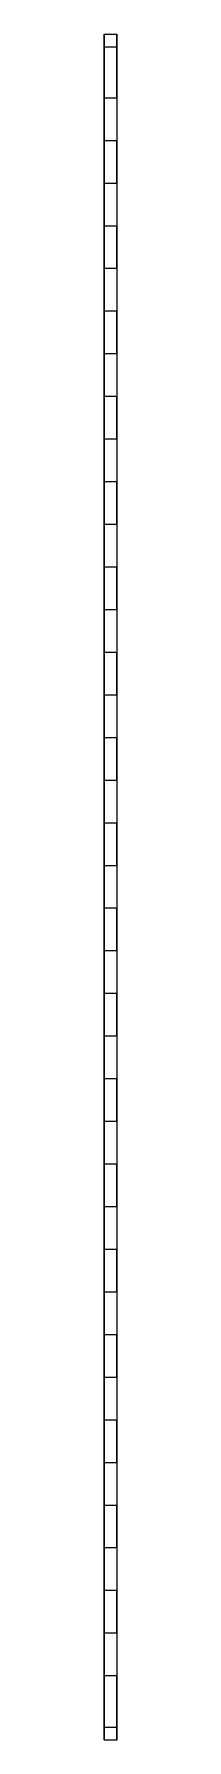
# Model space of a CAD drawing. Header units: millimetres. Extents: x 0 to 3, y -3 to 397.
import ezdxf

# ---------------------------------------------------------------- set-up
doc = ezdxf.new("R2010")
doc.units = ezdxf.units.MM
doc.layers.add('LinearPattern001', color=7, linetype='CONTINUOUS')

msp = doc.modelspace()

# ---------------------------------------------------------------- linework, layer by layer
at = {"layer": 'LinearPattern001'}
for p, q in [((0, 397, -13), (3, 397, -13)), ((0, 394, -13), (0, 397, -13)), ((0, 397, -13), (3, 397, -13)), ((0, 397, -3), (3, 397, -3)), ((0, 397, -13), (0, 397, -3)), ((0, 397, -3), (0, 394, -3)), ((0, 397, -13), (0, 397, -3)), ((0, 394, -13), (0, 397, -13)), ((0, 397, -3), (3, 397, -3)), ((0, 397, -3), (0, 394, -3)), ((3, 394, -13), (3, 397, -13)), ((3, 397, -13), (3, 397, -3)), ((3, 397, -3), (3, 394, -3)), ((3, 397, -13), (3, 397, -3)), ((3, 394, -13), (3, 397, -13)), ((3, 397, -3), (3, 394, -3)), ((0, 394, -13), (3, 394, -13)), ((0, 394, -13), (3, 394, -13)), ((0, 394, -16), (3, 394, -16)), ((0, 394, -13), (0, 394, -16)), ((0, 394, -13), (0, 394, -16)), ((0, 382, -16), (0, 394, -16)), ((0, 394), (0, 0)), ((0, 394, -3), (0, 394)), ((0, 382, -16), (0, 394, -16)), ((0, 394, -16), (3, 394, -16)), ((0, 394, -3), (3, 394, -3)), ((0, 394), (3, 394)), ((0, 394), (0, 0)), ((0, 394, -3), (3, 394, -3)), ((0, 394), (3, 394)), ((0, 394, -3), (0, 394)), ((3, 394, -13), (3, 394, -16)), ((3, 394, -13), (3, 394, -16)), ((3, 382, -16), (3, 394, -16)), ((3, 394), (3, 0)), ((3, 394, -3), (3, 394)), ((3, 382, -16), (3, 394, -16)), ((3, 394), (3, 0)), ((3, 394, -3), (3, 394)), ((0, 382, -13), (0, 382, -16)), ((0, 372, -13), (0, 382, -13)), ((3, 382, -16), (0, 382, -16)), ((3, 382, -13), (0, 382, -13)), ((0, 382, -13), (0, 382, -16)), ((3, 382, -16), (0, 382, -16)), ((0, 372, -13), (0, 382, -13)), ((3, 382, -13), (0, 382, -13)), ((3, 382, -16), (3, 382, -13)), ((3, 382, -13), (3, 372, -13)), ((3, 382, -16), (3, 382, -13)), ((3, 382, -13), (3, 372, -13)), ((0, 372, -16), (0, 372, -13)), ((0, 362, -16), (0, 372, -16)), ((3, 372, -13), (0, 372, -13)), ((3, 372, -16), (0, 372, -16)), ((0, 372, -16), (0, 372, -13)), ((3, 372, -13), (0, 372, -13)), ((0, 362, -16), (0, 372, -16)), ((3, 372, -16), (0, 372, -16)), ((3, 372, -13), (3, 372, -16)), ((3, 362, -16), (3, 372, -16)), ((3, 372, -13), (3, 372, -16)), ((3, 362, -16), (3, 372, -16)), ((0, 362, -13), (0, 362, -16)), ((0, 352, -13), (0, 362, -13)), ((3, 362, -16), (0, 362, -16)), ((3, 362, -13), (0, 362, -13)), ((0, 362, -13), (0, 362, -16)), ((3, 362, -16), (0, 362, -16)), ((0, 352, -13), (0, 362, -13)), ((3, 362, -13), (0, 362, -13)), ((3, 362, -16), (3, 362, -13)), ((3, 362, -13), (3, 352, -13)), ((3, 362, -16), (3, 362, -13)), ((3, 362, -13), (3, 352, -13)), ((0, 352, -16), (0, 352, -13)), ((0, 342, -16), (0, 352, -16)), ((3, 352, -13), (0, 352, -13)), ((3, 352, -16), (0, 352, -16)), ((0, 352, -16), (0, 352, -13)), ((3, 352, -13), (0, 352, -13)), ((0, 342, -16), (0, 352, -16)), ((3, 352, -16), (0, 352, -16)), ((3, 352, -13), (3, 352, -16)), ((3, 342, -16), (3, 352, -16)), ((3, 352, -13), (3, 352, -16)), ((3, 342, -16), (3, 352, -16)), ((0, 342, -13), (0, 342, -16)), ((0, 332, -13), (0, 342, -13)), ((3, 342, -16), (0, 342, -16)), ((3, 342, -13), (0, 342, -13)), ((0, 342, -13), (0, 342, -16)), ((3, 342, -16), (0, 342, -16)), ((0, 332, -13), (0, 342, -13)), ((3, 342, -13), (0, 342, -13)), ((3, 342, -16), (3, 342, -13)), ((3, 342, -13), (3, 332, -13)), ((3, 342, -16), (3, 342, -13)), ((3, 342, -13), (3, 332, -13)), ((0, 332, -16), (0, 332, -13)), ((0, 322, -16), (0, 332, -16)), ((3, 332, -13), (0, 332, -13)), ((3, 332, -16), (0, 332, -16)), ((0, 332, -16), (0, 332, -13)), ((3, 332, -13), (0, 332, -13)), ((0, 322, -16), (0, 332, -16)), ((3, 332, -16), (0, 332, -16)), ((3, 332, -13), (3, 332, -16)), ((3, 322, -16), (3, 332, -16)), ((3, 332, -13), (3, 332, -16)), ((3, 322, -16), (3, 332, -16)), ((0, 322, -13), (0, 322, -16)), ((0, 312, -13), (0, 322, -13)), ((3, 322, -16), (0, 322, -16)), ((3, 322, -13), (0, 322, -13)), ((0, 322, -13), (0, 322, -16)), ((3, 322, -16), (0, 322, -16)), ((0, 312, -13), (0, 322, -13)), ((3, 322, -13), (0, 322, -13)), ((3, 322, -16), (3, 322, -13)), ((3, 322, -13), (3, 312, -13)), ((3, 322, -16), (3, 322, -13)), ((3, 322, -13), (3, 312, -13)), ((0, 312, -16), (0, 312, -13)), ((0, 302, -16), (0, 312, -16)), ((3, 312, -13), (0, 312, -13)), ((3, 312, -16), (0, 312, -16)), ((0, 312, -16), (0, 312, -13)), ((3, 312, -13), (0, 312, -13)), ((0, 302, -16), (0, 312, -16)), ((3, 312, -16), (0, 312, -16)), ((3, 312, -13), (3, 312, -16)), ((3, 302, -16), (3, 312, -16)), ((3, 312, -13), (3, 312, -16)), ((3, 302, -16), (3, 312, -16)), ((0, 302, -13), (0, 302, -16)), ((0, 292, -13), (0, 302, -13)), ((3, 302, -16), (0, 302, -16)), ((3, 302, -13), (0, 302, -13)), ((0, 302, -13), (0, 302, -16)), ((3, 302, -16), (0, 302, -16)), ((0, 292, -13), (0, 302, -13)), ((3, 302, -13), (0, 302, -13)), ((3, 302, -16), (3, 302, -13)), ((3, 302, -13), (3, 292, -13)), ((3, 302, -16), (3, 302, -13)), ((3, 302, -13), (3, 292, -13)), ((0, 292, -16), (0, 292, -13)), ((0, 282, -16), (0, 292, -16)), ((3, 292, -13), (0, 292, -13)), ((3, 292, -16), (0, 292, -16)), ((0, 292, -16), (0, 292, -13)), ((3, 292, -13), (0, 292, -13)), ((0, 282, -16), (0, 292, -16)), ((3, 292, -16), (0, 292, -16)), ((3, 292, -13), (3, 292, -16)), ((3, 282, -16), (3, 292, -16)), ((3, 292, -13), (3, 292, -16)), ((3, 282, -16), (3, 292, -16)), ((0, 282, -13), (0, 282, -16)), ((0, 272, -13), (0, 282, -13)), ((3, 282, -16), (0, 282, -16)), ((3, 282, -13), (0, 282, -13)), ((0, 282, -13), (0, 282, -16)), ((3, 282, -16), (0, 282, -16)), ((0, 272, -13), (0, 282, -13)), ((3, 282, -13), (0, 282, -13)), ((3, 282, -16), (3, 282, -13)), ((3, 282, -13), (3, 272, -13)), ((3, 282, -16), (3, 282, -13)), ((3, 282, -13), (3, 272, -13)), ((0, 272, -16), (0, 272, -13)), ((0, 262, -16), (0, 272, -16)), ((3, 272, -13), (0, 272, -13)), ((3, 272, -16), (0, 272, -16)), ((0, 272, -16), (0, 272, -13)), ((3, 272, -13), (0, 272, -13)), ((0, 262, -16), (0, 272, -16)), ((3, 272, -16), (0, 272, -16)), ((3, 272, -13), (3, 272, -16)), ((3, 262, -16), (3, 272, -16)), ((3, 272, -13), (3, 272, -16)), ((3, 262, -16), (3, 272, -16)), ((0, 262, -13), (0, 262, -16)), ((0, 252, -13), (0, 262, -13)), ((3, 262, -16), (0, 262, -16)), ((3, 262, -13), (0, 262, -13)), ((0, 262, -13), (0, 262, -16)), ((3, 262, -16), (0, 262, -16)), ((0, 252, -13), (0, 262, -13)), ((3, 262, -13), (0, 262, -13)), ((3, 262, -16), (3, 262, -13)), ((3, 262, -13), (3, 252, -13)), ((3, 262, -16), (3, 262, -13)), ((3, 262, -13), (3, 252, -13)), ((0, 252, -16), (0, 252, -13)), ((0, 242, -16), (0, 252, -16)), ((3, 252, -13), (0, 252, -13)), ((3, 252, -16), (0, 252, -16)), ((0, 252, -16), (0, 252, -13)), ((3, 252, -13), (0, 252, -13)), ((0, 242, -16), (0, 252, -16)), ((3, 252, -16), (0, 252, -16)), ((3, 252, -13), (3, 252, -16)), ((3, 242, -16), (3, 252, -16)), ((3, 252, -13), (3, 252, -16)), ((3, 242, -16), (3, 252, -16)), ((0, 242, -13), (0, 242, -16)), ((0, 232, -13), (0, 242, -13)), ((3, 242, -16), (0, 242, -16)), ((3, 242, -13), (0, 242, -13)), ((0, 242, -13), (0, 242, -16)), ((3, 242, -16), (0, 242, -16)), ((0, 232, -13), (0, 242, -13)), ((3, 242, -13), (0, 242, -13)), ((3, 242, -16), (3, 242, -13)), ((3, 242, -13), (3, 232, -13)), ((3, 242, -16), (3, 242, -13)), ((3, 242, -13), (3, 232, -13)), ((0, 232, -16), (0, 232, -13)), ((0, 222, -16), (0, 232, -16)), ((3, 232, -13), (0, 232, -13)), ((3, 232, -16), (0, 232, -16)), ((0, 232, -16), (0, 232, -13)), ((3, 232, -13), (0, 232, -13)), ((0, 222, -16), (0, 232, -16)), ((3, 232, -16), (0, 232, -16)), ((3, 232, -13), (3, 232, -16)), ((3, 222, -16), (3, 232, -16)), ((3, 232, -13), (3, 232, -16)), ((3, 222, -16), (3, 232, -16)), ((0, 222, -13), (0, 222, -16)), ((0, 212, -13), (0, 222, -13)), ((3, 222, -16), (0, 222, -16)), ((3, 222, -13), (0, 222, -13)), ((0, 222, -13), (0, 222, -16)), ((3, 222, -16), (0, 222, -16)), ((0, 212, -13), (0, 222, -13)), ((3, 222, -13), (0, 222, -13)), ((3, 222, -16), (3, 222, -13)), ((3, 222, -13), (3, 212, -13)), ((3, 222, -16), (3, 222, -13)), ((3, 222, -13), (3, 212, -13)), ((0, 212, -16), (0, 212, -13)), ((0, 202, -16), (0, 212, -16)), ((3, 212, -13), (0, 212, -13)), ((3, 212, -16), (0, 212, -16)), ((0, 212, -16), (0, 212, -13)), ((3, 212, -13), (0, 212, -13)), ((0, 202, -16), (0, 212, -16)), ((3, 212, -16), (0, 212, -16)), ((3, 212, -13), (3, 212, -16)), ((3, 202, -16), (3, 212, -16)), ((3, 212, -13), (3, 212, -16)), ((3, 202, -16), (3, 212, -16)), ((0, 202, -13), (0, 202, -16)), ((0, 192, -13), (0, 202, -13)), ((3, 202, -16), (0, 202, -16)), ((3, 202, -13), (0, 202, -13)), ((0, 202, -13), (0, 202, -16)), ((3, 202, -16), (0, 202, -16)), ((0, 192, -13), (0, 202, -13)), ((3, 202, -13), (0, 202, -13)), ((3, 202, -16), (3, 202, -13)), ((3, 202, -13), (3, 192, -13)), ((3, 202, -16), (3, 202, -13)), ((3, 202, -13), (3, 192, -13)), ((0, 192, -16), (0, 192, -13)), ((0, 182, -16), (0, 192, -16)), ((3, 192, -13), (0, 192, -13)), ((3, 192, -16), (0, 192, -16)), ((0, 192, -16), (0, 192, -13)), ((3, 192, -13), (0, 192, -13)), ((0, 182, -16), (0, 192, -16)), ((3, 192, -16), (0, 192, -16)), ((3, 192, -13), (3, 192, -16)), ((3, 182, -16), (3, 192, -16)), ((3, 192, -13), (3, 192, -16)), ((3, 182, -16), (3, 192, -16)), ((0, 182, -13), (0, 182, -16)), ((0, 172, -13), (0, 182, -13)), ((3, 182, -16), (0, 182, -16)), ((3, 182, -13), (0, 182, -13)), ((0, 182, -13), (0, 182, -16)), ((3, 182, -16), (0, 182, -16)), ((0, 172, -13), (0, 182, -13)), ((3, 182, -13), (0, 182, -13)), ((3, 182, -16), (3, 182, -13)), ((3, 182, -13), (3, 172, -13)), ((3, 182, -16), (3, 182, -13)), ((3, 182, -13), (3, 172, -13)), ((0, 172, -16), (0, 172, -13)), ((0, 162, -16), (0, 172, -16)), ((3, 172, -13), (0, 172, -13)), ((3, 172, -16), (0, 172, -16)), ((0, 172, -16), (0, 172, -13)), ((3, 172, -13), (0, 172, -13)), ((0, 162, -16), (0, 172, -16)), ((3, 172, -16), (0, 172, -16)), ((3, 172, -13), (3, 172, -16)), ((3, 162, -16), (3, 172, -16)), ((3, 172, -13), (3, 172, -16)), ((3, 162, -16), (3, 172, -16)), ((0, 162, -13), (0, 162, -16)), ((0, 152, -13), (0, 162, -13)), ((3, 162, -16), (0, 162, -16)), ((3, 162, -13), (0, 162, -13)), ((0, 162, -13), (0, 162, -16)), ((3, 162, -16), (0, 162, -16)), ((0, 152, -13), (0, 162, -13)), ((3, 162, -13), (0, 162, -13)), ((3, 162, -16), (3, 162, -13)), ((3, 162, -13), (3, 152, -13)), ((3, 162, -16), (3, 162, -13)), ((3, 162, -13), (3, 152, -13)), ((0, 152, -16), (0, 152, -13)), ((0, 142, -16), (0, 152, -16)), ((3, 152, -13), (0, 152, -13)), ((3, 152, -16), (0, 152, -16)), ((0, 152, -16), (0, 152, -13)), ((3, 152, -13), (0, 152, -13)), ((0, 142, -16), (0, 152, -16)), ((3, 152, -16), (0, 152, -16)), ((3, 152, -13), (3, 152, -16)), ((3, 142, -16), (3, 152, -16)), ((3, 152, -13), (3, 152, -16)), ((3, 142, -16), (3, 152, -16)), ((0, 142, -13), (0, 142, -16)), ((0, 132, -13), (0, 142, -13)), ((3, 142, -16), (0, 142, -16)), ((3, 142, -13), (0, 142, -13)), ((0, 142, -13), (0, 142, -16)), ((3, 142, -16), (0, 142, -16)), ((0, 132, -13), (0, 142, -13)), ((3, 142, -13), (0, 142, -13)), ((3, 142, -16), (3, 142, -13)), ((3, 142, -13), (3, 132, -13)), ((3, 142, -16), (3, 142, -13)), ((3, 142, -13), (3, 132, -13)), ((0, 132, -16), (0, 132, -13)), ((0, 122, -16), (0, 132, -16)), ((3, 132, -13), (0, 132, -13)), ((3, 132, -16), (0, 132, -16)), ((0, 132, -16), (0, 132, -13)), ((3, 132, -13), (0, 132, -13)), ((0, 122, -16), (0, 132, -16)), ((3, 132, -16), (0, 132, -16)), ((3, 132, -13), (3, 132, -16)), ((3, 122, -16), (3, 132, -16)), ((3, 132, -13), (3, 132, -16)), ((3, 122, -16), (3, 132, -16)), ((0, 122, -13), (0, 122, -16)), ((0, 112, -13), (0, 122, -13)), ((3, 122, -16), (0, 122, -16)), ((3, 122, -13), (0, 122, -13)), ((0, 122, -13), (0, 122, -16)), ((3, 122, -16), (0, 122, -16)), ((0, 112, -13), (0, 122, -13)), ((3, 122, -13), (0, 122, -13)), ((3, 122, -16), (3, 122, -13)), ((3, 122, -13), (3, 112, -13)), ((3, 122, -16), (3, 122, -13)), ((3, 122, -13), (3, 112, -13)), ((0, 112, -16), (0, 112, -13)), ((0, 102, -16), (0, 112, -16)), ((3, 112, -13), (0, 112, -13)), ((3, 112, -16), (0, 112, -16)), ((0, 112, -16), (0, 112, -13)), ((3, 112, -13), (0, 112, -13)), ((0, 102, -16), (0, 112, -16)), ((3, 112, -16), (0, 112, -16)), ((3, 112, -13), (3, 112, -16)), ((3, 102, -16), (3, 112, -16)), ((3, 112, -13), (3, 112, -16)), ((3, 102, -16), (3, 112, -16)), ((0, 102, -13), (0, 102, -16)), ((0, 92, -13), (0, 102, -13)), ((3, 102, -16), (0, 102, -16)), ((3, 102, -13), (0, 102, -13)), ((0, 102, -13), (0, 102, -16)), ((3, 102, -16), (0, 102, -16)), ((0, 92, -13), (0, 102, -13)), ((3, 102, -13), (0, 102, -13)), ((3, 102, -16), (3, 102, -13)), ((3, 102, -13), (3, 92, -13)), ((3, 102, -16), (3, 102, -13)), ((3, 102, -13), (3, 92, -13)), ((0, 92, -16), (0, 92, -13)), ((0, 82, -16), (0, 92, -16)), ((3, 92, -13), (0, 92, -13)), ((3, 92, -16), (0, 92, -16)), ((0, 92, -16), (0, 92, -13)), ((3, 92, -13), (0, 92, -13)), ((0, 82, -16), (0, 92, -16)), ((3, 92, -16), (0, 92, -16)), ((3, 92, -13), (3, 92, -16)), ((3, 82, -16), (3, 92, -16)), ((3, 92, -13), (3, 92, -16)), ((3, 82, -16), (3, 92, -16)), ((0, 82, -13), (0, 82, -16)), ((0, 72, -13), (0, 82, -13)), ((3, 82, -16), (0, 82, -16)), ((3, 82, -13), (0, 82, -13)), ((0, 82, -13), (0, 82, -16)), ((3, 82, -16), (0, 82, -16)), ((0, 72, -13), (0, 82, -13)), ((3, 82, -13), (0, 82, -13)), ((3, 82, -16), (3, 82, -13)), ((3, 82, -13), (3, 72, -13)), ((3, 82, -16), (3, 82, -13)), ((3, 82, -13), (3, 72, -13)), ((0, 72, -16), (0, 72, -13)), ((0, 62, -16), (0, 72, -16)), ((3, 72, -13), (0, 72, -13)), ((3, 72, -16), (0, 72, -16)), ((0, 72, -16), (0, 72, -13)), ((3, 72, -13), (0, 72, -13)), ((0, 62, -16), (0, 72, -16)), ((3, 72, -16), (0, 72, -16)), ((3, 72, -13), (3, 72, -16)), ((3, 62, -16), (3, 72, -16)), ((3, 72, -13), (3, 72, -16)), ((3, 62, -16), (3, 72, -16)), ((0, 62, -13), (0, 62, -16)), ((0, 52, -13), (0, 62, -13)), ((3, 62, -16), (0, 62, -16)), ((3, 62, -13), (0, 62, -13)), ((0, 62, -13), (0, 62, -16)), ((3, 62, -16), (0, 62, -16)), ((0, 52, -13), (0, 62, -13)), ((3, 62, -13), (0, 62, -13)), ((3, 62, -16), (3, 62, -13)), ((3, 62, -13), (3, 52, -13)), ((3, 62, -16), (3, 62, -13)), ((3, 62, -13), (3, 52, -13)), ((0, 52, -16), (0, 52, -13)), ((0, 42, -16), (0, 52, -16)), ((3, 52, -13), (0, 52, -13)), ((3, 52, -16), (0, 52, -16)), ((0, 52, -16), (0, 52, -13)), ((3, 52, -13), (0, 52, -13)), ((0, 42, -16), (0, 52, -16)), ((3, 52, -16), (0, 52, -16)), ((3, 52, -13), (3, 52, -16)), ((3, 42, -16), (3, 52, -16)), ((3, 52, -13), (3, 52, -16)), ((3, 42, -16), (3, 52, -16)), ((0, 42, -13), (0, 42, -16)), ((0, 32, -13), (0, 42, -13)), ((3, 42, -16), (0, 42, -16)), ((3, 42, -13), (0, 42, -13)), ((0, 42, -13), (0, 42, -16)), ((3, 42, -16), (0, 42, -16)), ((0, 32, -13), (0, 42, -13)), ((3, 42, -13), (0, 42, -13)), ((3, 42, -16), (3, 42, -13)), ((3, 42, -13), (3, 32, -13)), ((3, 42, -16), (3, 42, -13)), ((3, 42, -13), (3, 32, -13)), ((0, 32, -16), (0, 32, -13)), ((0, 22, -16), (0, 32, -16)), ((3, 32, -13), (0, 32, -13)), ((3, 32, -16), (0, 32, -16)), ((0, 32, -16), (0, 32, -13)), ((3, 32, -13), (0, 32, -13)), ((0, 22, -16), (0, 32, -16)), ((3, 32, -16), (0, 32, -16)), ((3, 32, -13), (3, 32, -16)), ((3, 22, -16), (3, 32, -16)), ((3, 32, -13), (3, 32, -16)), ((3, 22, -16), (3, 32, -16)), ((0, 22, -13), (0, 22, -16)), ((0, 12, -13), (0, 22, -13)), ((3, 22, -16), (0, 22, -16)), ((3, 22, -13), (0, 22, -13)), ((0, 22, -13), (0, 22, -16)), ((3, 22, -16), (0, 22, -16)), ((0, 12, -13), (0, 22, -13)), ((3, 22, -13), (0, 22, -13)), ((3, 22, -16), (3, 22, -13)), ((3, 22, -13), (3, 12, -13)), ((3, 22, -16), (3, 22, -13)), ((3, 22, -13), (3, 12, -13)), ((0, 12, -16), (0, 12, -13)), ((0, 0, -16), (0, 12, -16)), ((3, 12, -13), (0, 12, -13)), ((3, 12, -16), (0, 12, -16)), ((0, 12, -16), (0, 12, -13)), ((3, 12, -13), (0, 12, -13)), ((0, 0, -16), (0, 12, -16)), ((3, 12, -16), (0, 12, -16)), ((3, 12, -13), (3, 12, -16)), ((3, 0, -16), (3, 12, -16)), ((3, 12, -13), (3, 12, -16)), ((3, 0, -16), (3, 12, -16)), ((0, 0, -13), (0, 0, -16)), ((0, -3, -13), (0, 0, -13)), ((0, 0, -3), (0, -3, -3)), ((0, 0, -3), (0, 0)), ((0, 0, -16), (3, 0, -16)), ((0, 0, -13), (3, 0, -13)), ((0, 0, -16), (3, 0, -16)), ((0, 0, -13), (0, 0, -16)), ((0, 0, -13), (3, 0, -13)), ((0, -3, -13), (0, 0, -13)), ((0, 0, -3), (3, 0, -3)), ((0, 0, -3), (0, -3, -3)), ((0, 0, -3), (3, 0, -3)), ((0, 0), (3, 0)), ((0, 0, -3), (0, 0)), ((0, 0), (3, 0)), ((3, 0, -13), (3, 0, -16)), ((3, -3, -13), (3, 0, -13)), ((3, 0, -3), (3, -3, -3)), ((3, 0, -3), (3, 0)), ((3, 0, -13), (3, 0, -16)), ((3, -3, -13), (3, 0, -13)), ((3, 0, -3), (3, -3, -3)), ((3, 0, -3), (3, 0)), ((0, -3, -3), (0, -3, -13)), ((0, -3, -13), (3, -3, -13)), ((0, -3, -3), (3, -3, -3)), ((0, -3, -13), (3, -3, -13)), ((0, -3, -3), (0, -3, -13)), ((0, -3, -3), (3, -3, -3)), ((3, -3, -3), (3, -3, -13)), ((3, -3, -3), (3, -3, -13))]:
    msp.add_line(p, q, dxfattribs=at)

doc.saveas('drawing.dxf')
